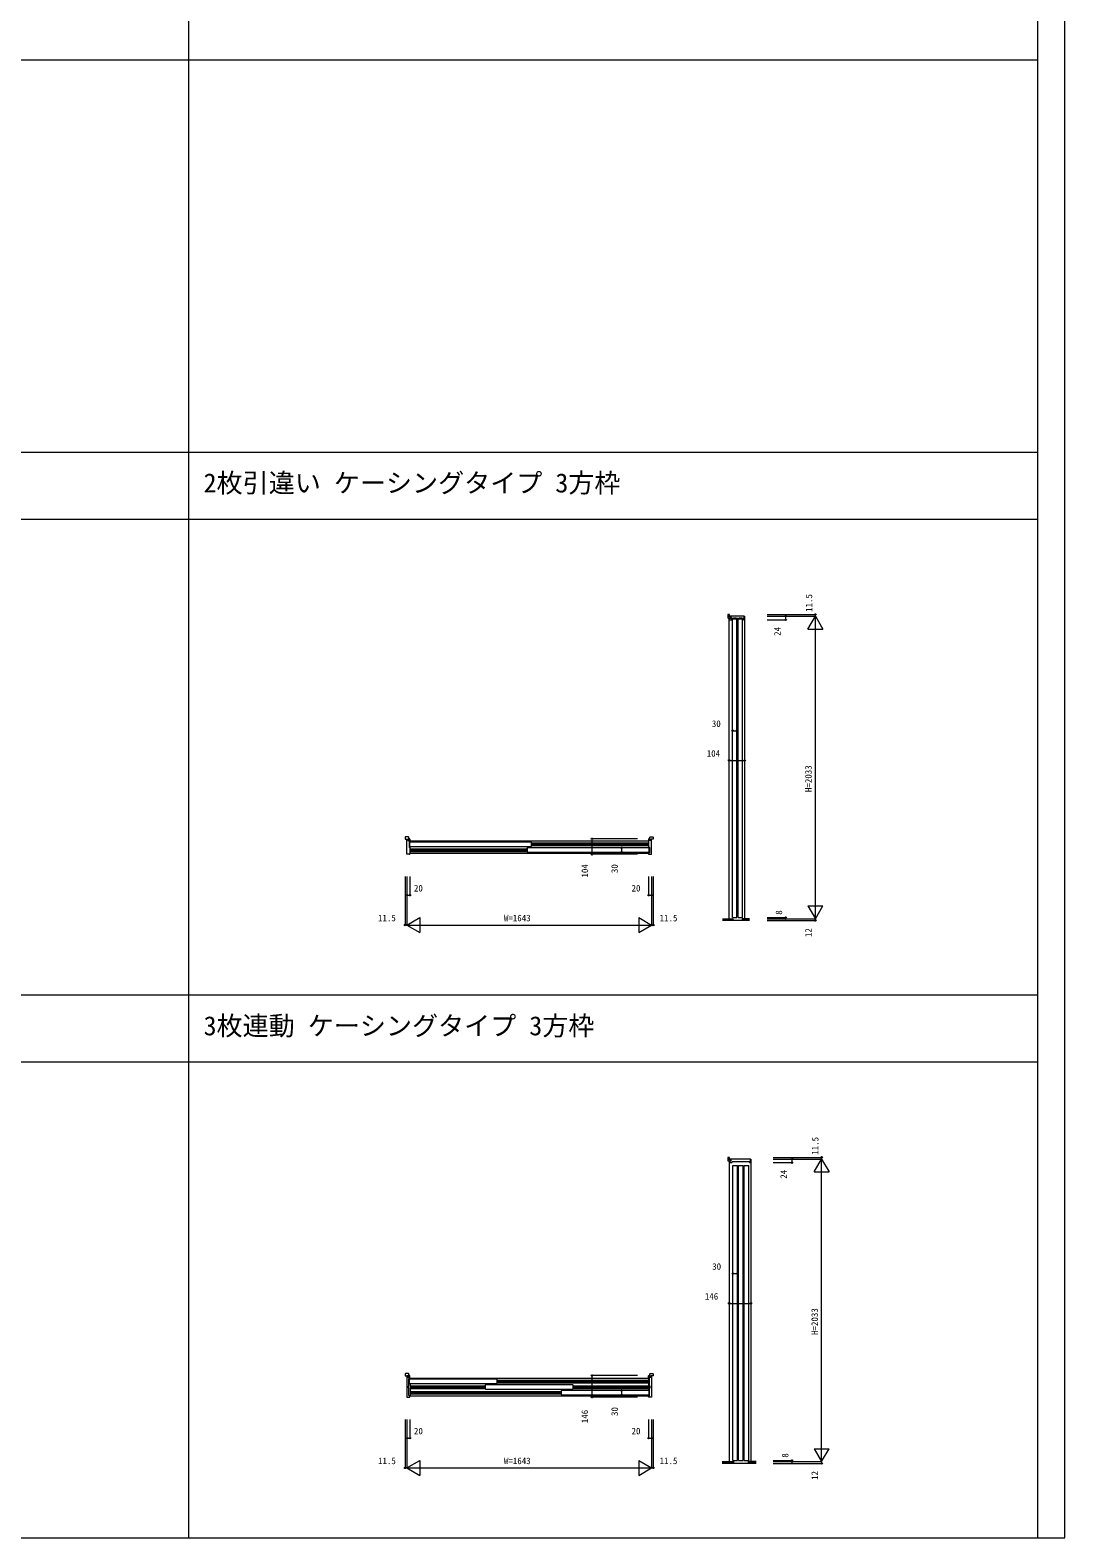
# Model space of a CAD drawing. Units: millimetres, scale not verified. Extents: x -14341 to 14341, y -10000 to 10000.
# Drawn here: x 7393 to 14341, y -10000 to 130 of the extents above; entities that cross this region are included whole.
import ezdxf
from ezdxf.enums import TextEntityAlignment as Align

# ---------------------------------------------------------------- set-up
doc = ezdxf.new("R2010")
doc.units = ezdxf.units.MM
doc.header["$LTSCALE"] = 50
doc.layers.add('0-0_0', color=7, linetype='Continuous')
for name, color, linetype, lineweight in [('0-1_YKK_F1', 7, 'Continuous', 18), ('0-3_YKK_N1', 2, 'Continuous', 18), ('0-4_YKK_B1', 4, 'Continuous', 18), ('0-5_YKK_Z1', 7, 'Continuous', 18)]:
    doc.layers.add(name, color=color, linetype=linetype, lineweight=lineweight)
doc.styles.add('ＭＳ ゴシック', font='')
doc.styles.get('ＭＳ ゴシック').set_extended_font_data('MS Gothic')

msp = doc.modelspace()

# ---------------------------------------------------------------- linework, layer by layer
at = {"layer": '0-1_YKK_F1'}
for p, q in [((14159.49, -10000), (14159.49, 10000)), ((14340.51, -10000), (14340.51, 10000)), ((8459.49, -10000), (8459.49, 9500)), ((-14340.51, -70), (14159.49, -70)), ((-14340.51, -2705), (14159.49, -2705)), ((-14340.51, -3155), (14159.49, -3155)), ((-14340.51, -6352.5), (14159.49, -6352.5)), ((-14340.51, -6802.5), (14159.49, -6802.5)), ((-14340.51, -10000), (14340.51, -10000))]:
    msp.add_line(p, q, dxfattribs=at)
at = {"layer": '0-3_YKK_N1'}
for p, q in [((12340.74, -3796), (12665.74, -3796)), ((12340.74, -3807.5), (12665.74, -3807.5)), ((12340.74, -3831.5), (12465.74, -3831.5)), ((12465.74, -3807.5), (12465.74, -3831.5)), ((12615.74, -3894.1), (12665.74, -3807.5)), ((12665.74, -3807.5), (12665.74, -3796)), ((12665.74, -5840.5), (12665.74, -3807.5)), ((12665.74, -3807.5), (12715.74, -3894.1)), ((12615.74, -3894.1), (12715.74, -3894.1)), ((12109.24, -4576.88), (12139.24, -4576.88)), ((12086.74, -4776.88), (12190.74, -4776.88)), ((11165.74, -5407.5), (11165.74, -5303.5)), ((11470.74, -5303.5), (11165.74, -5303.5)), ((11365.74, -5394), (11365.74, -5364)), ((11470.74, -5407.5), (11165.74, -5407.5)), ((9911.24, -5557.5), (9911.24, -5882.5)), ((9942.74, -5557.5), (9942.74, -5682.5)), ((11565.74, -5557.5), (11565.74, -5882.5)), ((11577.24, -5557.5), (11577.24, -5882.5)), ((9922.74, -5682.5), (9942.74, -5682.5)), ((12615.74, -5753.9), (12715.74, -5753.9)), ((12615.74, -5753.9), (12715.74, -5753.9)), ((12615.74, -5753.9), (12665.74, -5840.5)), ((12665.74, -5840.5), (12715.74, -5753.9)), ((9922.74, -5882.5), (10009.34, -5832.5)), ((10009.34, -5832.5), (10009.34, -5932.5)), ((11479.14, -5832.5), (11479.14, -5932.5)), ((11479.14, -5832.5), (11565.74, -5882.5)), ((12340.74, -5840.5), (12665.74, -5840.5)), ((12340.74, -5852.5), (12665.74, -5852.5)), ((12665.74, -5840.5), (12665.74, -5852.5)), ((9922.74, -5882.5), (9911.24, -5882.5)), ((9922.74, -5882.5), (10009.34, -5932.5)), ((11479.14, -5932.5), (11565.74, -5882.5)), ((11565.74, -5882.5), (11577.24, -5882.5)), ((12382.74, -7443.5), (12707.74, -7443.5)), ((12382.74, -7455), (12707.74, -7455)), ((12382.74, -7479), (12507.74, -7479)), ((12507.74, -7455), (12507.74, -7479)), ((12657.74, -7541.6), (12707.74, -7455)), ((12707.74, -7455), (12707.74, -7443.5)), ((12707.74, -9488), (12707.74, -7455)), ((12707.74, -7455), (12757.74, -7541.6)), ((12657.74, -7541.6), (12757.74, -7541.6)), ((12111.74, -8224.38), (12141.74, -8224.38)), ((12086.74, -8424.38), (12232.74, -8424.38)), ((11165.74, -9055), (11165.74, -8909)), ((11470.74, -8909), (11165.74, -8909)), ((11365.74, -9040), (11365.74, -9010)), ((11470.74, -9055), (11165.74, -9055)), ((9911.24, -9205), (9911.24, -9530)), ((9942.74, -9205), (9942.74, -9330)), ((11565.74, -9205), (11565.74, -9530)), ((11577.24, -9205), (11577.24, -9530)), ((9922.74, -9330), (9942.74, -9330)), ((12657.74, -9401.4), (12757.74, -9401.4)), ((12657.74, -9401.4), (12757.74, -9401.4)), ((12657.74, -9401.4), (12707.74, -9488)), ((12707.74, -9488), (12757.74, -9401.4)), ((9922.74, -9530), (10009.34, -9480)), ((10009.34, -9480), (10009.34, -9580)), ((11479.14, -9480), (11479.14, -9580)), ((11479.14, -9480), (11565.74, -9530)), ((12382.74, -9488), (12707.74, -9488)), ((12382.74, -9500), (12707.74, -9500)), ((12707.74, -9488), (12707.74, -9500)), ((9922.74, -9530), (9911.24, -9530)), ((9922.74, -9530), (10009.34, -9580)), ((11479.14, -9580), (11565.74, -9530)), ((11565.74, -9530), (11577.24, -9530))]:
    msp.add_line(p, q, dxfattribs=at)
for points in [[(9922.74, -5557.5), (9922.74, -5882.5), (11565.74, -5882.5)], [(11545.74, -5557.5), (11545.74, -5682.5), (11565.74, -5682.5)], [(12340.74, -5832.5), (12465.74, -5832.5), (12465.74, -5840.5)], [(9922.74, -9205), (9922.74, -9530), (11565.74, -9530)], [(11545.74, -9205), (11545.74, -9330), (11565.74, -9330)], [(12382.74, -9480), (12507.74, -9480), (12507.74, -9488)]]:
    msp.add_lwpolyline(points, dxfattribs=at)
for centre in [(12465.74, -3807.5), (12465.74, -3831.5), (12665.74, -3796), (12109.24, -4576.88), (12139.24, -4576.88), (12086.74, -4776.88), (12190.74, -4776.88), (11165.74, -5303.5), (11365.74, -5364), (11165.74, -5407.5), (11365.74, -5394), (9922.74, -5682.5), (9942.74, -5682.5), (11545.74, -5682.5), (11565.74, -5682.5), (12465.74, -5832.5), (12465.74, -5840.5), (12665.74, -5852.5), (9911.24, -5882.5), (11577.24, -5882.5), (12507.74, -7455), (12507.74, -7479), (12707.74, -7443.5), (12111.74, -8224.38), (12141.74, -8224.38), (12086.74, -8424.38), (12232.74, -8424.38), (11165.74, -8909), (11365.74, -9010), (11165.74, -9055), (11365.74, -9040), (9922.74, -9330), (9942.74, -9330), (11545.74, -9330), (11565.74, -9330), (12507.74, -9480), (12507.74, -9488), (12707.74, -9500), (9911.24, -9530), (11577.24, -9530)]:
    msp.add_circle(centre, 5, dxfattribs=at)
at = {"layer": '0-4_YKK_B1'}
for p, q in [((12077.24, -3798), (12077.24, -3818)), ((12086.74, -5840.5), (12086.74, -3820.2)), ((12139.24, -3828.5), (12109.24, -3828.5)), ((12109.24, -5832.5), (12109.24, -3828.5)), ((12139.24, -5832.5), (12139.24, -3828.5)), ((12177.24, -3828.5), (12147.24, -3828.5)), ((12147.24, -5832.5), (12147.24, -3828.5)), ((12177.24, -5832.5), (12177.24, -3828.5)), ((12188.24, -3807.5), (12190.74, -3807.5)), ((12190.74, -3807.5), (12190.74, -5840.5)), ((9933.24, -5291), (9913.24, -5291)), ((9937.74, -5323), (9937.74, -5359)), ((9941.24, -5326), (9939.24, -5328)), ((9939.24, -5328), (9939.24, -5354)), ((9941.24, -5356), (9939.24, -5354)), ((9941.74, -5321), (9939.74, -5321)), ((9939.74, -5361), (9941.74, -5361)), ((10757.24, -5326), (9941.24, -5326)), ((9941.24, -5356), (10757.24, -5356)), ((9942.74, -5305.5), (9942.74, -5320)), ((9942.74, -5362), (9942.74, -5405.5)), ((11544.74, -5318.5), (9943.74, -5318.5)), ((9943.74, -5326), (9943.74, -5318.5)), ((9943.74, -5401.5), (9943.74, -5356)), ((10729.24, -5366), (10731.24, -5364)), ((10729.24, -5366), (10729.24, -5392)), ((11547.24, -5364), (10731.24, -5364)), ((10757.24, -5326), (10759.24, -5328)), ((10759.24, -5354), (10757.24, -5356)), ((10759.24, -5354), (10759.24, -5328)), ((11544.74, -5332.5), (10759.24, -5332.5)), ((10759.24, -5335.1), (11544.74, -5335.1)), ((10759.24, -5339.3), (11544.74, -5339.3)), ((10759.24, -5342.7), (11544.74, -5342.7)), ((10759.24, -5346.9), (11544.74, -5346.9)), ((11544.74, -5349.5), (10759.24, -5349.5)), ((11544.74, -5318.5), (11544.74, -5364)), ((11545.74, -5305.5), (11545.74, -5358)), ((11546.74, -5359), (11548.74, -5359)), ((11547.24, -5364), (11549.24, -5366)), ((11549.24, -5392), (11549.24, -5366)), ((11550.74, -5361), (11550.74, -5397)), ((11555.24, -5291), (11575.24, -5291)), ((9943.74, -5370.5), (10729.24, -5370.5)), ((10729.24, -5373.1), (9943.74, -5373.1)), ((10729.24, -5377.3), (9943.74, -5377.3)), ((10729.24, -5380.7), (9943.74, -5380.7)), ((10729.24, -5384.9), (9943.74, -5384.9)), ((9943.74, -5387.5), (10729.24, -5387.5)), ((11544.74, -5401.5), (9943.74, -5401.5)), ((10731.24, -5394), (10729.24, -5392)), ((10731.24, -5394), (11547.24, -5394)), ((11544.74, -5394), (11544.74, -5401.5)), ((11545.74, -5400), (11545.74, -5405.5)), ((11548.74, -5399), (11546.74, -5399)), ((11547.24, -5394), (11549.24, -5392)), ((12109.24, -5832.5), (12139.24, -5832.5)), ((12147.24, -5832.5), (12177.24, -5832.5)), ((12077.24, -7445.5), (12077.24, -7465.5)), ((12086.74, -7467.5), (12086.74, -9488)), ((12230.24, -7455), (12232.74, -7455)), ((12232.74, -7455), (12232.74, -9488)), ((12111.74, -7497.6), (12141.74, -7497.6)), ((12111.74, -9480), (12111.74, -7497.6)), ((12141.74, -9480), (12141.74, -7497.6)), ((12149.74, -7497.6), (12179.74, -7497.6)), ((12149.74, -9480), (12149.74, -7497.6)), ((12179.74, -9480), (12179.74, -7497.6)), ((12187.74, -7497.6), (12217.74, -7497.6)), ((12187.74, -9480), (12187.74, -7497.6)), ((12217.74, -9480), (12217.74, -7497.6)), ((9933.24, -8896.5), (9913.24, -8896.5)), ((9942.74, -8927), (9942.74, -8911)), ((11545.74, -8927), (11545.74, -8911)), ((11555.24, -8896.5), (11575.24, -8896.5)), ((9931.94, -8982), (9931.74, -8982)), ((9936.74, -8980.5), (9936.74, -8930)), ((9938.24, -8936), (9940.24, -8934)), ((9938.24, -8936), (9938.24, -8962)), ((9940.24, -8964), (9938.24, -8962)), ((9938.74, -8928), (9941.74, -8928)), ((10526.84, -8934), (9940.24, -8934)), ((9940.24, -8964), (10526.84, -8964)), ((9943.74, -8926.5), (9943.74, -8934)), ((9943.74, -8926.5), (11544.74, -8926.5)), ((9943.74, -8964), (9943.74, -9047.5)), ((9943.74, -8978.5), (10448.84, -8978.5)), ((9943.74, -8981.1), (10448.84, -8981.1)), ((9943.74, -8985.3), (10448.84, -8985.3)), ((9943.74, -8988.7), (10448.84, -8988.7)), ((9943.74, -8992.9), (10448.84, -8992.9)), ((9943.74, -8995.5), (10448.84, -8995.5)), ((10448.84, -8974), (10450.84, -8972)), ((10448.84, -8974), (10448.84, -9000)), ((10450.84, -9002), (10448.84, -9000)), ((11037.54, -8972), (10450.84, -8972)), ((10450.84, -9002), (11037.54, -9002)), ((10526.84, -8934), (10528.84, -8936)), ((10526.84, -8964), (10528.84, -8962)), ((10528.84, -8962), (10528.84, -8936)), ((10528.84, -8940.5), (11544.74, -8940.5)), ((11544.74, -8943.1), (10528.84, -8943.1)), ((11544.74, -8947.3), (10528.84, -8947.3)), ((11544.74, -8950.7), (10528.84, -8950.7)), ((10528.84, -8954.9), (11544.74, -8954.9)), ((10528.84, -8957.5), (11544.74, -8957.5)), ((10959.54, -9012), (10961.54, -9010)), ((10959.54, -9012), (10959.54, -9038)), ((11548.24, -9010), (10961.54, -9010)), ((11037.54, -8972), (11039.54, -8974)), ((11037.54, -9002), (11039.54, -9000)), ((11039.54, -9000), (11039.54, -8974)), ((11039.54, -8978.5), (11544.74, -8978.5)), ((11039.54, -8981.1), (11544.74, -8981.1)), ((11039.54, -8985.3), (11544.74, -8985.3)), ((11039.54, -8988.7), (11544.74, -8988.7)), ((11039.54, -8992.9), (11544.74, -8992.9)), ((11039.54, -8995.5), (11544.74, -8995.5)), ((11544.74, -8926.5), (11544.74, -9010)), ((11549.74, -8928), (11546.74, -8928)), ((11548.24, -9010), (11550.24, -9012)), ((11550.24, -9038), (11550.24, -9012)), ((11551.74, -8980.5), (11551.74, -8930)), ((9941.74, -9046), (9938.74, -9046)), ((9942.74, -9053), (9942.74, -9047)), ((9943.74, -9016.5), (10959.54, -9016.5)), ((9943.74, -9019.1), (10959.54, -9019.1)), ((9943.74, -9023.3), (10959.54, -9023.3)), ((9943.74, -9026.7), (10959.54, -9026.7)), ((9943.74, -9030.9), (10959.54, -9030.9)), ((9943.74, -9033.5), (10959.54, -9033.5)), ((11544.74, -9047.5), (9943.74, -9047.5)), ((10961.54, -9040), (10959.54, -9038)), ((10961.54, -9040), (11548.24, -9040)), ((11544.74, -9040), (11544.74, -9047.5)), ((11545.74, -9053), (11545.74, -9047)), ((11546.74, -9046), (11549.74, -9046)), ((11548.24, -9040), (11550.24, -9038)), ((12111.74, -9480), (12141.74, -9480)), ((12149.74, -9480), (12179.74, -9480)), ((12187.74, -9480), (12217.74, -9480))]:
    msp.add_line(p, q, dxfattribs=at)
for points in [[(12079.24, -3820), (12097.24, -3820), (12097.24, -3813), (12088.24, -3813), (12088.24, -3796), (12079.24, -3796)], [(12188.24, -3829.5), (12188.24, -3807.5), (12163.24, -3807.5), (12089.24, -3807.5), (12089.24, -3811.8), (12090.24, -3812.8), (12098.74, -3812.8), (12098.74, -3820.5), (12096.24, -3820.5), (12089.24, -3820.5), (12089.24, -3829.5)], [(12091.24, -3831.5), (12104.04, -3831.5), (12104.54, -3831), (12104.54, -3822.3)], [(12106.54, -3820.3), (12114.74, -3820.3), (12114.74, -3817.5), (12133.74, -3817.5), (12133.74, -3820.3), (12152.74, -3820.3), (12152.74, -3817.5), (12171.74, -3817.5), (12171.74, -3820.3), (12179.94, -3820.3)], [(12181.94, -3822.3), (12181.94, -3831), (12182.44, -3831.5), (12186.24, -3831.5)], [(9911.24, -5293), (9911.24, -5305), (9928.24, -5305), (9928.24, -5314), (9935.24, -5314), (9935.24, -5293)], [(9940.74, -5407.5), (9922.74, -5407.5), (9922.74, -5382.5), (9922.74, -5306), (9927.04, -5306), (9928.04, -5307), (9928.04, -5315.5), (9935.74, -5315.5), (9935.74, -5310.5), (9935.74, -5303.5), (9940.74, -5303.5)], [(11547.74, -5407.5), (11565.74, -5407.5), (11565.74, -5382.5), (11565.74, -5306), (11561.44, -5306), (11560.44, -5307), (11560.44, -5315.5), (11552.74, -5315.5), (11552.74, -5310.5), (11552.74, -5303.5), (11547.74, -5303.5)], [(11577.24, -5293), (11577.24, -5305), (11560.24, -5305), (11560.24, -5314), (11553.24, -5314), (11553.24, -5293)], [(12079.24, -7467.5), (12097.24, -7467.5), (12097.24, -7460.5), (12088.24, -7460.5), (12088.24, -7443.5), (12079.24, -7443.5)], [(12230.24, -7477), (12230.24, -7455), (12205.24, -7455), (12089.24, -7455), (12089.24, -7459.3), (12090.24, -7460.3), (12098.74, -7460.3), (12098.74, -7468)], [(12098.74, -7468), (12096.24, -7468), (12089.24, -7468), (12089.24, -7477)], [(12091.24, -7479), (12106.74, -7479), (12107.24, -7478.5), (12107.24, -7472.1), (12157.84, -7472.1), (12171.64, -7472.1), (12222.24, -7472.1), (12222.24, -7478.5), (12222.74, -7479), (12228.24, -7479)], [(9911.24, -8898.5), (9911.24, -8910.5), (9928.24, -8910.5), (9928.24, -8919.5), (9935.24, -8919.5), (9935.24, -8898.5)], [(9940.74, -8909), (9935.74, -8909), (9935.74, -8916), (9935.74, -8921), (9928.04, -8921), (9928.04, -8912.5), (9927.04, -8911.5), (9922.74, -8911.5), (9922.74, -9030), (9922.74, -9055), (9940.74, -9055)], [(11547.74, -8909), (11552.74, -8909), (11552.74, -8916), (11552.74, -8921), (11560.44, -8921), (11560.44, -8912.5), (11561.44, -8911.5), (11565.74, -8911.5), (11565.74, -9030), (11565.74, -9055), (11547.74, -9055)], [(11577.24, -8898.5), (11577.24, -8910.5), (11560.24, -8910.5), (11560.24, -8919.5), (11553.24, -8919.5), (11553.24, -8898.5)], [(9936.74, -9044), (9936.74, -8993.5), (9936.24, -8993), (9931.74, -8993), (9931.74, -8992), (9931.74, -8982), (9931.74, -8981), (9936.24, -8981), (9936.74, -8980.5)], [(11551.74, -9044), (11551.74, -8993.5), (11552.24, -8993), (11556.74, -8993), (11556.74, -8992), (11556.74, -8982), (11556.74, -8981), (11552.24, -8981), (11551.74, -8980.5)]]:
    msp.add_lwpolyline(points, dxfattribs=at)
for centre, radius, start, end in [((12079.24, -3798), 2, 90, 180), ((12079.24, -3818), 2, 180, 270), ((12091.24, -3829.5), 2, 180, 270), ((12106.54, -3822.3), 2, 90, 180), ((12179.94, -3822.3), 2, 0, 90), ((12186.24, -3829.5), 2, 270, 0), ((9913.24, -5293), 2, 90, 180), ((9933.24, -5293), 2, 0, 90), ((9939.74, -5323), 2, 90, 180), ((9939.74, -5359), 2, 180, 270), ((9940.74, -5305.5), 2, 0, 90), ((9941.74, -5320), 1, 270, 0), ((9941.74, -5362), 1, 0, 90), ((9941.74, -5362), 1, 0, 90), ((11547.74, -5305.5), 2, 90, 180), ((11546.74, -5358), 1, 180, 270), ((11548.74, -5361), 2, 0, 90), ((11555.24, -5293), 2, 90, 180), ((11575.24, -5293), 2, 0, 90), ((9940.74, -5405.5), 2, 270, 0), ((11546.74, -5400), 1, 90, 180), ((11547.74, -5405.5), 2, 180, 270), ((11548.74, -5397), 2, 270, 0), ((12079.24, -7445.5), 2, 90, 180), ((12079.24, -7465.5), 2, 180, 270), ((12091.24, -7477), 2, 180, 270), ((12228.24, -7477), 2, 270, 0), ((9913.24, -8898.5), 2, 90, 180), ((9933.24, -8898.5), 2, 0, 90), ((9940.74, -8911), 2, 0, 90), ((11547.74, -8911), 2, 90, 180), ((11555.24, -8898.5), 2, 90, 180), ((11575.24, -8898.5), 2, 0, 90), ((9938.74, -8930), 2, 90, 180), ((9941.74, -8927), 1, 270, 0), ((11546.74, -8927), 1, 180, 270), ((11549.74, -8930), 2, 0, 90), ((9938.74, -9044), 2, 180, 270), ((9940.74, -9053), 2, 270, 0), ((9941.74, -9047), 1, 0, 90), ((11546.74, -9047), 1, 90, 180), ((11547.74, -9053), 2, 180, 270), ((11549.74, -9044), 2, 270, 0)]:
    msp.add_arc(centre, radius, start, end, dxfattribs=at)
at = {"layer": '0-5_YKK_Z1'}
for p, q in [((12041.74, -5840.5), (12111.74, -5840.5)), ((12041.74, -5843.5), (12111.74, -5843.5)), ((12041.74, -5846.5), (12111.74, -5846.5)), ((12041.74, -5849.5), (12111.74, -5849.5)), ((12223.24, -5852.5), (12041.74, -5852.5)), ((12111.74, -5840.5), (12111.74, -5852.5)), ((12223.24, -5843.5), (12174.74, -5843.5)), ((12223.24, -5846.5), (12174.74, -5846.5)), ((12223.24, -5849.5), (12174.74, -5849.5)), ((12039.24, -9488), (12114.74, -9488)), ((12039.24, -9491), (12114.74, -9491)), ((12039.24, -9494), (12114.74, -9494)), ((12039.24, -9497), (12114.74, -9497)), ((12267.74, -9500), (12039.24, -9500)), ((12114.74, -9488), (12114.74, -9500)), ((12267.74, -9491), (12214.74, -9491)), ((12267.74, -9494), (12214.74, -9494)), ((12267.74, -9497), (12214.74, -9497))]:
    msp.add_line(p, q, dxfattribs=at)
for points in [[(12223.24, -5840.5), (12174.74, -5840.5), (12174.74, -5852.5)], [(12267.74, -9488), (12214.74, -9488), (12214.74, -9500)]]:
    msp.add_lwpolyline(points, dxfattribs=at)

# ---------------------------------------------------------------- texts
at = {"layer": '0-0_0', "style": 'ＭＳ ゴシック'}
for s, p in [('2枚引違い ケーシングタイプ 3方枠', (8557.49, -3014.63)), ('3枚連動 ケーシングタイプ 3方枠', (8557.49, -6662.13))]:
    msp.add_text(s, height=128.3, dxfattribs=at).set_placement(p, align=Align.BOTTOM_LEFT)
at = {"layer": '0-3_YKK_N1', "color": 7, "style": 'ＭＳ ゴシック'}
for s, p in [('11.5', (12657.53, -3778.62)), ('24', (12445.52, -3939.66)), ('H=2033', (12653.74, -4989)), ('104', (11152.55, -5563.45)), ('30', (11352.57, -5533.81)), ('8', (12455.84, -5813.62)), ('12', (12653.74, -5963.16)), ('11.5', (12699.53, -7426.12)), ('24', (12487.52, -7587.16)), ('H=2033', (12695.74, -8636.5)), ('146', (11152.55, -9229.55)), ('30', (11352.57, -9181.31)), ('8', (12497.84, -9461.12)), ('12', (12695.74, -9610.66))]:
    msp.add_text(s, height=43.99, rotation=90, dxfattribs=at).set_placement(p, align=Align.BOTTOM_LEFT)
for s, p in [('30', (11970.28, -4564.88)), ('104', (11936.02, -4764.88)), ('20', (9970.07, -5670.5)), ('20', (11431.15, -5670.5)), ('11.5', (9728.9, -5870.5)), ('W=1643', (10574.24, -5870.5)), ('11.5', (11619.58, -5870.5)), ('30', (11972.78, -8212.38)), ('146', (11923.54, -8412.38)), ('20', (9970.07, -9318)), ('20', (11431.15, -9318)), ('11.5', (9728.9, -9518)), ('W=1643', (10574.24, -9518)), ('11.5', (11619.58, -9518))]:
    msp.add_text(s, height=43.99, dxfattribs=at).set_placement(p, align=Align.BOTTOM_LEFT)

doc.saveas('drawing.dxf')
